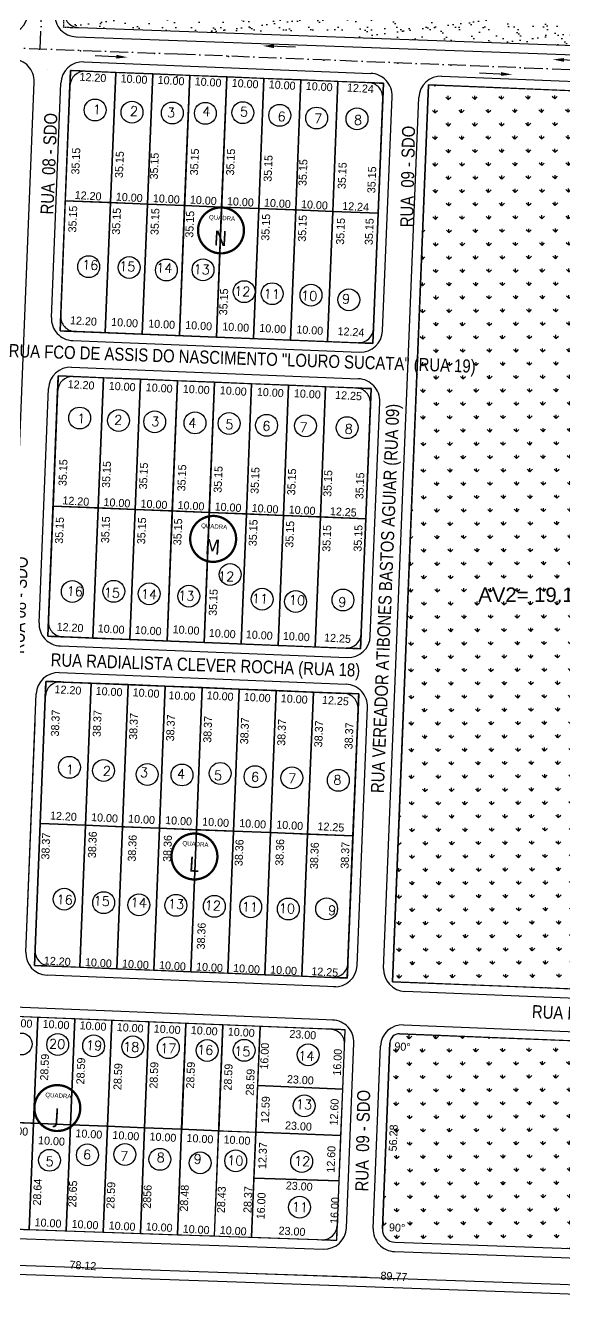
# Model space of a CAD drawing. Header units: millimetres. Extents: x 1794 to 8081, y 409 to 2272.
# Drawn here: x 5601.6 to 5747, y 428 to 773 of the extents above; entities that cross this region are included whole.
import ezdxf
from ezdxf.enums import TextEntityAlignment as Align

# ---------------------------------------------------------------- set-up
doc = ezdxf.new("R2010")
doc.units = ezdxf.units.MM
doc.linetypes.add('ACAD_ISO10W100', pattern=[18, 12, -3, 0, -3])
doc.linetypes.add('HIDDEN', pattern=[0.375, 0.25, -0.125])
for name, color, linetype in [('02 - EIXO VIA', 2, 'ACAD_ISO10W100'), ('03 - CALÇADA', 1, 'Continuous'), ('BOUNDARY A.VERDES', 102, 'Continuous'), ('BOUNDARY LOTES', 2, 'Continuous'), ('boundary quadras', 232, 'Continuous'), ('Calçada', 1, 'Continuous'), ('COT', 8, 'Continuous'), ('Cota', 8, 'Continuous'), ('COTAS', 8, 'Continuous'), ('CURVA_ESQ', 4, 'Continuous'), ('FAIXAS VERDES', 62, 'Continuous'), ('IND_QDª', 6, 'Continuous'), ('LOTE', 2, 'Continuous'), ('NºLOTES', 9, 'Continuous'), ('Poligonal', 3, 'Continuous'), ('Pontos', 2, 'Continuous'), ('PROJEÇÃO', 8, 'HIDDEN'), ('PSTILO', 164, 'Continuous'), ('QDª', 4, 'Continuous'), ('QUADRAS', 3, 'Continuous'), ('SENTIDO ESCOAMENTO', 7, 'Continuous'), ('Texto', 2, 'Continuous'), ('texto - ruas', 2, 'Continuous'), ('Texto Lotes', 31, 'Continuous')]:
    doc.layers.add(name, color=color, linetype=linetype)
doc.layers.add('Hach Verde', color=7, linetype='Continuous', true_color=0xb5b2b0)
doc.styles.add('arcad1', font='romans.shx')
doc.styles.add('ARIAL', font='arial.ttf', dxfattribs={"height": 0.25})
doc.styles.add('FUTURA', font='')
doc.styles.add('style1', font='tahoma.ttf')
doc.styles.add('T', font='ARIALN.TTF')
doc.styles.get('FUTURA').set_extended_font_data('Futura Lt BT')
doc.dimstyles.new('REGIS', dxfattribs={"dimtxt": 1.5, "dimasz": 0.12, "dimexe": 0, "dimexo": 0, "dimgap": 0, "dimtad": 0, "dimzin": 4, "dimdsep": 46, "dimtxsty": 'arcad1', "dimblk1": 'BOLA', "dimblk2": 'BOLA', "dimsah": 1, "dimcen": 0.12, "dimse1": 1, "dimse2": 1, "dimsd1": 1, "dimsd2": 1, "dimclrd": 256, "dimclre": 8, "dimclrt": 1, "dimadec": 0, "dimazin": 0, "dimtfac": 1.2, "dimtix": 1, "dimtmove": 2, "dimatfit": 3, "dimldrblk": 'BOLA', "dimfxl": 0, "dimfxlon": 1, "dimtvp": 2, "dimtolj": 1, "dimtzin": 4, "dimarcsym": 0})

# ---------------------------------------------------------------- blocks, each defined once
blk = doc.blocks.new('NUM_quadra-flat-6')
at = {"color": 6, "const_width": 0.62}
blk.add_lwpolyline([(0.01, 6.2), (-0.63, 6.17), (-1.38, 6.04), (-2.02, 5.86), (-2.66, 5.6), (-3.4, 5.19), (-3.95, 4.78), (-4.43, 4.34), (-4.78, 3.95), (-5.26, 3.29), (-5.57, 2.73), (-5.9, 1.91), (-6.09, 1.17), (-6.19, 0.42), (-6.18, -0.51), (-6.06, -1.31), (-5.85, -2.04), (-5.52, -2.83), (-5.05, -3.6), (-4.6, -4.16), (-4.11, -4.65), (-3.6, -5.05), (-2.96, -5.45), (-2.05, -5.85), (-1.36, -6.05), (-0.42, -6.19), (0.54, -6.18), (1.7, -5.96), (2.95, -5.46), (3.5, -5.12), (4.05, -4.69), (4.74, -4), (5.16, -3.44), (5.63, -2.59), (5.99, -1.61), (6.19, -0.42), (6.2, 0.21), (6.11, 1.05), (5.94, 1.79), (5.59, 2.67), (5.3, 3.21), (4.84, 3.88), (4.3, 4.47), (3.65, 5.02), (2.81, 5.53), (2.06, 5.85), (1.25, 6.07), (0.42, 6.19)], close=True, dxfattribs=at)
at = {"layer": 'IND_QDª'}
blk.add_circle((0, 0), 6.2, dxfattribs=at)
at = {"color": 3, "insert": (-3.17, 4.21), "char_height": 1.1781, "width": 8.2563, "attachment_point": 1, "rotation": 356.0731, "style": 'style1'}
blk.add_mtext('\\fArial|b0|i0|c0|p34;QUADRA', dxfattribs=at)
at = {"color": 3, "style": 'style1'}
blk.add_attdef('00', text='', height=4.03, rotation=356.0731, dxfattribs=at).set_placement((-0.28, -4.13), align=Align.CENTER)
blk = doc.blocks.new('NUM_quadra-flat-5-flat-1')
at = {"color": 6, "const_width": 0.62}
blk.add_lwpolyline([(0.01, 6.2), (-0.63, 6.17), (-1.38, 6.04), (-2.02, 5.86), (-2.66, 5.6), (-3.4, 5.19), (-3.95, 4.78), (-4.43, 4.34), (-4.78, 3.95), (-5.26, 3.29), (-5.57, 2.73), (-5.9, 1.91), (-6.09, 1.17), (-6.19, 0.42), (-6.18, -0.51), (-6.06, -1.31), (-5.85, -2.04), (-5.52, -2.83), (-5.05, -3.6), (-4.6, -4.16), (-4.11, -4.65), (-3.6, -5.05), (-2.96, -5.45), (-2.05, -5.85), (-1.36, -6.05), (-0.42, -6.19), (0.54, -6.18), (1.7, -5.96), (2.95, -5.46), (3.5, -5.12), (4.05, -4.69), (4.74, -4), (5.16, -3.44), (5.63, -2.59), (5.99, -1.61), (6.19, -0.42), (6.2, 0.21), (6.11, 1.05), (5.94, 1.79), (5.59, 2.67), (5.3, 3.21), (4.84, 3.88), (4.3, 4.47), (3.65, 5.02), (2.81, 5.53), (2.06, 5.85), (1.25, 6.07), (0.42, 6.19)], close=True, dxfattribs=at)
at = {"layer": 'IND_QDª'}
blk.add_circle((0, 0), 6.2, dxfattribs=at)
at = {"color": 3, "insert": (-3.17, 4.21), "char_height": 1.1781, "width": 8.2563, "attachment_point": 1, "rotation": 356.0731, "style": 'style1'}
blk.add_mtext('\\fArial|b0|i0|c0|p34;QUADRA', dxfattribs=at)
at = {"color": 3, "style": 'style1'}
blk.add_attdef('00', text='', height=4.03, rotation=356.0731, dxfattribs=at).set_placement((-0.28, -4.13), align=Align.CENTER)
blk = doc.blocks.new('*D2220')
at = {"layer": 'Defpoints', "color": 0}
for p in [(5381.81, 701.37), (5415.11, 700.15), (5411.82, 694.92), (5714.89, 689.14), (5404.83, 444.83)]:
    blk.add_point(p, dxfattribs=at)
at = {"layer": 'Cota', "color": 1, "insert": (5411.89, 698.11), "char_height": 1.5, "attachment_point": 5, "rotation": 302.3666, "style": 'arcad1'}
blk.add_mtext('\\A1;90°', dxfattribs=at)
blk = doc.blocks.new('BOLA')
for p, q in [((-1, 0), (1, 0)), ((0, -1), (0, 1))]:
    blk.add_line(p, q)
blk.add_circle((0, 0), 0.3)
blk = doc.blocks.new('*D2221')
at = {"layer": 'Defpoints', "color": 0}
for p in [(5318.58, 703.91), (5351.89, 702.69), (5357.04, 699.45), (5651.67, 691.69), (5341.6, 447.38)]:
    blk.add_point(p, dxfattribs=at)
at = {"layer": 'Cota', "color": 1, "insert": (5354.39, 699.93), "char_height": 1.5, "attachment_point": 5, "rotation": 42.1799, "style": 'arcad1'}
blk.add_mtext('\\A1;90°', dxfattribs=at)
blk = doc.blocks.new('*D2222')
at = {"layer": 'Defpoints', "color": 0}
for p in [(5318.58, 703.91), (5351.89, 702.69), (5348.59, 697.47), (5651.67, 691.69), (5341.6, 447.38)]:
    blk.add_point(p, dxfattribs=at)
at = {"layer": 'Cota', "color": 1, "insert": (5348.67, 700.65), "char_height": 1.5, "attachment_point": 5, "rotation": 302.3666, "style": 'arcad1'}
blk.add_mtext('\\A1;90°', dxfattribs=at)

msp = doc.modelspace()

# ---------------------------------------------------------------- hatches: boundary and pattern name
at = {"layer": 'FAIXAS VERDES'}
h = msp.add_hatch(dxfattribs=at)
h.set_pattern_fill('AR-SAND', color=256, scale=0.1, style=0)
h.set_pattern_definition([(37.5, (5612.0524, 766), (-0.16, 4.89413), [0, -3.8608, 0, -4.318, 0, -4.1275]), (7.5, (5612.0524, 766), (4.49523, 7.16825), [0, -2.0828, 0, -3.4798, 0, -1.3335]), (327.5, (5608.928, 766), (7.90992, 0.01437), [0, -1.27, 0, -4.572, 0, -5.969]), (317.5, (5608.928, 766), (7.63556, 2.2293), [0, -0.635, 0, -2.9972, 0, -3.429])])
edge = h.paths.add_edge_path()
edge.add_arc((5794.819, 811.964), 4, 357.71902, 447.93003)
edge.add_line((5794.964, 815.962), (5617.865, 822.363))
edge.add_arc((5617.721, 818.365), 4, 87.93003, 177.71902)
edge.add_line((5613.724, 818.524), (5612.052, 776.557))
edge.add_arc((5616.049, 776.398), 4, 177.71902, 267.9302)
edge.add_line((5615.905, 772.4), (5793.003, 766))
edge.add_arc((5793.148, 769.997), 4, 267.9302, 357.71902)
edge.add_line((5797.145, 769.838), (5798.816, 811.805))
at = {"layer": 'Hach Verde', "ltscale": 12}
h = msp.add_hatch(dxfattribs=at)
h.set_pattern_fill('GRASS', color=256, scale=0.2, angle=360.28122, style=0)
h.set_pattern_definition([(90.28122, (413.821, -16.6015), (-3.6096874, 3.574426), [0.9525, -6.2317]), (45.28122, (413.821, -16.6015), (-3.60969, 3.5744285), [0.9525, -4.1275]), (135.28122, (413.821, -16.6015), (-3.5744285, -3.60969), [0.9525, -4.1275])])
h.paths.add_polyline_path([(5778.921, 582.237), (5780.032, 592.712), (5781.536, 606.881), (5782.372, 614.766), (5784.614, 635.896), (5785.569, 644.898), (5787.874, 666.623), (5789.76, 684.396), (5791.013, 696.203), (5792.862, 713.626), (5793.982, 724.182), (5795.953, 742.76), (5797.096, 753.434), (5776.125, 754.266), (5769.101, 754.548), (5755.867, 755.08), (5740.646, 755.692), (5710.323, 756.911), (5705.189, 629.453), (5703.823, 595.548), (5703.272, 581.886), (5701.109, 528.178), (5700.572, 514.861), (5731.459, 513.617), (5757.774, 512.557), (5771.469, 512.005), (5772.579, 522.47), (5773.093, 527.314), (5775.877, 553.548), (5777.234, 566.344)])
h = msp.add_hatch(dxfattribs=at)
h.set_pattern_fill('GRASS', color=256, scale=0.2, angle=360.28122, style=0)
h.set_pattern_definition([(90.28122, (1067.9316, -284.8447), (-3.6096874, 3.574426), [0.9525, -6.2317]), (45.28122, (1067.9316, -284.8447), (-3.60969, 3.5744285), [0.9525, -4.1275]), (135.28122, (1067.9316, -284.8447), (-3.5744285, -3.60969), [0.9525, -4.1275])])
edge = h.paths.add_edge_path()
edge.add_line((5897.041, 492.947), (5779.713, 497.674))
edge.add_line((5779.713, 497.674), (5702.518, 500.783))
edge.add_arc((5702.418, 498.285), 2.5, 87.69311, 177.69311)
edge.add_line((5699.92, 498.386), (5697.897, 448.166))
edge.add_arc((5701.394, 448.025), 3.5, 177.69311, 267.93002)
edge.add_line((5701.267, 444.527), (5746.208, 442.903))
edge.add_line((5746.208, 442.903), (5811.747, 440.208))
edge.add_line((5811.747, 440.208), (5823.962, 439.706))
edge.add_line((5823.962, 439.706), (5853.947, 438.116))
edge.add_line((5853.947, 438.116), (5853.948, 438.116))
edge.add_line((5853.948, 438.116), (5894.776, 435.945))
edge.add_line((5894.776, 435.945), (5897.041, 492.947))

# ---------------------------------------------------------------- linework, layer by layer
at = {"layer": '02 - EIXO VIA', "ltscale": 0.4}
for p, q in [((5605.554, 766.67), (5608.417, 838.553)), ((5566.12, 768.096), (5642.626, 765.331)), ((5642.648, 765.33), (5721.793, 762.177)), ((5721.793, 762.177), (5821.849, 758.192))]:
    msp.add_line(p, q, dxfattribs=at)
at = {"layer": '03 - CALÇADA'}
for p, q in [((5615.256, 769.922), (5793.411, 763.483)), ((5617.36, 763.163), (5694.748, 760.051)), ((5713.932, 759.28), (5793.462, 756.082)), ((5601.675, 522.861), (5604.169, 584.81)), ((5685.316, 513.486), (5607.429, 516.624)), ((5768.104, 509.651), (5703.98, 512.234)), ((5703.618, 503.241), (5779.814, 500.172)), ((5701.177, 442.029), (5746.087, 440.406)), ((5746.135, 440.404), (5811.644, 437.71))]:
    msp.add_line(p, q, dxfattribs=at)
at = {"layer": '03 - CALÇADA', "linetype": 'Continuous'}
for p, q in [((5594.478, 523.069), (5603.93, 757.698)), ((5608.574, 694.161), (5611.124, 757.409)), ((5697.951, 690.566), (5700.502, 753.815)), ((5698.227, 518.47), (5707.696, 753.526)), ((5614.328, 687.924), (5691.715, 684.813)), ((5614.037, 680.73), (5691.424, 677.618)), ((5605.254, 611.728), (5607.801, 674.976)), ((5694.631, 608.133), (5697.178, 671.382)), ((5611.008, 605.491), (5688.395, 602.379)), ((5610.717, 598.297), (5688.104, 595.185)), ((5601.675, 522.861), (5604.481, 592.543)), ((5691.053, 519.26), (5693.859, 588.949)), ((5684.953, 504.493), (5540.281, 510.321)), ((5688.201, 448.46), (5690.207, 498.277)), ((5695.399, 448.267), (5697.381, 497.487)), ((5543.653, 447.512), (5656.366, 443.596)), ((5656.366, 443.596), (5681.997, 442.705)), ((5578.043, 439.113), (5656.116, 436.4))]:
    msp.add_line(p, q, dxfattribs=at)
at = {"layer": '03 - CALÇADA'}
for centre, radius, start, end in [((5579.884, 843.297), 138.487, 117.21049, 117.21049), ((5579.884, 843.297), 136.887, 117.21049, 117.21049), ((5596.285, 776.612), 6, 267.9302, 357.71902), ((5615.473, 775.918), 6, 177.71902, 267.9302), ((5597.935, 757.939), 6, 357.69311, 87.69754), ((5617.119, 757.168), 6, 87.69754, 177.69311), ((5694.507, 754.056), 6, 357.69311, 87.69754), ((5713.691, 753.285), 6, 87.69754, 177.69311), ((5607.67, 522.619), 6, 177.69311, 267.69311), ((5704.222, 518.229), 6, 177.69311, 267.69311), ((5703.377, 497.246), 6, 87.69311, 177.69311)]:
    msp.add_arc(centre, radius, start, end, dxfattribs=at)
at = {"layer": '03 - CALÇADA', "linetype": 'Continuous'}
for centre, start, end in [((5614.569, 693.919), 177.69311, 267.69754), ((5691.956, 690.808), 267.69754, 357.69311), ((5613.796, 674.735), 87.69754, 177.69311), ((5691.183, 671.623), 357.69311, 87.69754), ((5611.249, 611.486), 177.69046, 267.69768), ((5688.636, 608.374), 267.69754, 357.69311), ((5610.476, 592.302), 87.69748, 177.69311), ((5687.863, 589.19), 357.69311, 87.69754), ((5607.67, 522.619), 177.69311, 267.69311), ((5685.058, 519.501), 267.69311, 357.69311), ((5684.212, 498.518), 357.69311, 87.69311), ((5682.205, 448.702), 268.01009, 357.69311), ((5701.394, 448.025), 177.69311, 267.93002)]:
    msp.add_arc(centre, 6, start, end, dxfattribs=at)
at = {"layer": 'BOUNDARY A.VERDES'}
for p, q in [((5577.956, 436.614), (5656.029, 433.902)), ((5656.027, 433.902), (5745.738, 430.712)), ((5745.737, 430.712), (5811.246, 428.018))]:
    msp.add_line(p, q, dxfattribs=at)
msp.add_lwpolyline([(5755.878, 755.092), (5740.657, 755.704), (5710.335, 756.923), (5705.2, 629.464), (5703.834, 595.559), (5703.284, 581.898), (5701.12, 528.19), (5700.584, 514.873), (5731.47, 513.628), (5757.786, 512.568)], dxfattribs=at)
msp.add_lwpolyline([(5897.041, 492.947), (5779.713, 497.674), (5702.518, 500.783, 0.4142136), (5699.92, 498.386), (5697.897, 448.166, 0.4154251), (5701.267, 444.527), (5746.208, 442.903), (5811.747, 440.208), (5823.962, 439.706), (5853.947, 438.116), (5853.948, 438.116), (5894.776, 435.945)], format="xyb", close=True, dxfattribs=at)
at = {"layer": 'BOUNDARY LOTES'}
for points in [[(5625.958, 760.315), (5613.763, 760.805), (5612.347, 725.684), (5624.542, 725.193)], [(5635.949, 759.913), (5625.958, 760.315), (5624.542, 725.193), (5634.534, 724.79)], [(5645.941, 759.512), (5635.949, 759.913), (5634.534, 724.79), (5644.526, 724.387)], [(5655.933, 759.11), (5645.941, 759.512), (5644.526, 724.387), (5654.517, 723.984)], [(5665.925, 758.708), (5655.933, 759.11), (5654.517, 723.984), (5664.509, 723.581)], [(5675.917, 758.307), (5665.925, 758.708), (5664.509, 723.581), (5674.501, 723.178)], [(5685.909, 757.905), (5675.917, 758.307), (5674.501, 723.178), (5684.493, 722.775)], [(5698.145, 757.413), (5685.909, 757.905), (5684.493, 722.775), (5696.728, 722.282)], [(5624.542, 725.193), (5612.347, 725.684), (5610.93, 690.562), (5623.126, 690.072)], [(5634.534, 724.79), (5624.542, 725.193), (5623.126, 690.072), (5633.118, 689.67)], [(5644.526, 724.387), (5634.534, 724.79), (5633.118, 689.67), (5643.11, 689.269)], [(5654.517, 723.984), (5644.526, 724.387), (5643.11, 689.269), (5653.102, 688.867)], [(5664.509, 723.581), (5654.517, 723.984), (5653.102, 688.867), (5663.094, 688.465)], [(5674.501, 723.178), (5664.509, 723.581), (5663.094, 688.465), (5673.086, 688.064)], [(5684.493, 722.775), (5674.501, 723.178), (5673.086, 688.064), (5683.078, 687.662)], [(5696.728, 722.282), (5684.493, 722.775), (5683.078, 687.662), (5695.312, 687.17)], [(5622.627, 677.882), (5610.439, 678.372), (5609.025, 643.253), (5621.215, 642.762)], [(5632.619, 677.481), (5622.627, 677.882), (5621.215, 642.762), (5631.207, 642.36)], [(5642.611, 677.079), (5632.619, 677.481), (5631.207, 642.36), (5641.199, 641.958)], [(5652.603, 676.677), (5642.611, 677.079), (5641.199, 641.958), (5651.191, 641.555)], [(5662.595, 676.275), (5652.603, 676.677), (5651.191, 641.555), (5661.183, 641.153)], [(5672.587, 675.874), (5662.595, 676.275), (5661.183, 641.153), (5671.175, 640.75)], [(5682.579, 675.472), (5672.587, 675.874), (5671.175, 640.75), (5681.167, 640.348)], [(5694.821, 674.98), (5682.579, 675.472), (5681.167, 640.348), (5693.407, 639.855)], [(5621.215, 642.762), (5609.025, 643.253), (5607.611, 608.134), (5619.803, 607.643)], [(5631.207, 642.36), (5621.215, 642.762), (5619.803, 607.643), (5629.795, 607.24)], [(5641.199, 641.958), (5631.207, 642.36), (5629.795, 607.24), (5639.787, 606.838)], [(5651.191, 641.555), (5641.199, 641.958), (5639.787, 606.838), (5649.779, 606.436)], [(5661.183, 641.153), (5651.191, 641.555), (5649.779, 606.436), (5659.771, 606.034)], [(5671.175, 640.75), (5661.183, 641.153), (5659.771, 606.034), (5669.763, 605.631)], [(5681.167, 640.348), (5671.175, 640.75), (5669.763, 605.631), (5679.755, 605.229)], [(5693.407, 639.855), (5681.167, 640.348), (5679.755, 605.229), (5691.993, 604.737)], [(5619.309, 595.449), (5607.12, 595.939), (5605.576, 557.601), (5617.766, 557.11)], [(5629.301, 595.048), (5619.309, 595.449), (5617.766, 557.11), (5627.758, 556.708)], [(5639.293, 594.646), (5629.301, 595.048), (5627.758, 556.708), (5637.75, 556.305)], [(5649.285, 594.244), (5639.293, 594.646), (5637.75, 556.305), (5647.742, 555.903)], [(5659.276, 593.842), (5649.285, 594.244), (5647.742, 555.903), (5657.734, 555.5)], [(5669.268, 593.441), (5659.276, 593.842), (5657.734, 555.5), (5667.726, 555.097)], [(5679.26, 593.039), (5669.268, 593.441), (5667.726, 555.097), (5677.717, 554.695)], [(5691.501, 592.547), (5679.26, 593.039), (5677.717, 554.695), (5689.958, 554.202)], [(5617.766, 557.11), (5605.576, 557.601), (5604.032, 519.263), (5616.222, 518.772)], [(5627.758, 556.708), (5617.766, 557.11), (5616.222, 518.772), (5626.213, 518.369)], [(5637.75, 556.305), (5627.758, 556.708), (5626.213, 518.369), (5636.205, 517.967)], [(5647.742, 555.903), (5637.75, 556.305), (5636.205, 517.967), (5646.197, 517.564)], [(5657.734, 555.5), (5647.742, 555.903), (5646.197, 517.564), (5656.189, 517.162)], [(5667.726, 555.097), (5657.734, 555.5), (5656.189, 517.162), (5666.181, 516.759)], [(5677.717, 554.695), (5667.726, 555.097), (5666.181, 516.759), (5676.173, 516.356)], [(5689.958, 554.202), (5677.717, 554.695), (5676.173, 516.356), (5688.414, 515.863)], [(5604.918, 505.216), (5594.926, 505.618), (5593.775, 477.051), (5603.767, 476.648)], [(5614.909, 504.813), (5604.918, 505.216), (5603.767, 476.648), (5613.759, 476.246)], [(5624.901, 504.411), (5614.909, 504.813), (5613.759, 476.246), (5623.751, 475.843)], [(5634.893, 504.008), (5624.901, 504.411), (5623.751, 475.843), (5633.742, 475.441)], [(5644.885, 503.605), (5634.893, 504.008), (5633.742, 475.441), (5643.734, 475.038)], [(5654.877, 503.203), (5644.885, 503.605), (5643.734, 475.038), (5653.726, 474.636)], [(5664.869, 502.8), (5654.877, 503.203), (5653.726, 474.636), (5663.718, 474.233)], [(5687.85, 501.875), (5683.854, 502.036), (5664.869, 502.8), (5664.225, 486.813), (5687.206, 485.888)], [(5687.206, 485.888), (5664.225, 486.813), (5663.718, 474.233), (5686.699, 473.308)], [(5603.767, 476.648), (5593.775, 477.051), (5592.617, 448.312), (5602.611, 447.965)], [(5613.759, 476.246), (5603.767, 476.648), (5602.611, 447.965), (5612.605, 447.618)], [(5623.751, 475.843), (5613.759, 476.246), (5612.605, 447.618), (5622.6, 447.271)], [(5633.742, 475.441), (5623.751, 475.843), (5622.6, 447.271), (5632.594, 446.923)], [(5643.734, 475.038), (5633.742, 475.441), (5632.594, 446.923), (5642.588, 446.576)], [(5653.726, 474.636), (5643.734, 475.038), (5642.588, 446.576), (5652.582, 446.229)], [(5686.699, 473.308), (5663.718, 474.233), (5663.22, 461.869), (5686.207, 461.07)], [(5686.207, 461.07), (5663.22, 461.869), (5662.576, 445.882), (5685.562, 445.083)]]:
    msp.add_lwpolyline(points, close=True, dxfattribs=at)
at = {"layer": 'boundary quadras'}
for points in [[(5613.763, 760.805), (5698.145, 757.413), (5695.321, 687.17), (5610.931, 690.562), (5613.763, 760.805)], [(5610.437, 678.372), (5694.821, 674.98), (5691.993, 604.736), (5607.611, 608.133), (5610.439, 678.372)], [(5607.117, 595.94), (5691.501, 592.547), (5688.412, 515.863), (5604.032, 519.261), (5607.12, 595.939)], [(5536.698, 507.964), (5533.999, 450.349), (5685.562, 445.083), (5687.85, 501.875), (5536.698, 507.964)]]:
    msp.add_lwpolyline(points, dxfattribs=at)
at = {"layer": 'Calçada'}
for p, q in [((5656.116, 436.4), (5745.827, 433.21)), ((5745.84, 433.21), (5811.349, 430.516))]:
    msp.add_line(p, q, dxfattribs=at)
at = {"layer": 'COT'}
for p, q in [((5613.763, 760.805), (5612.347, 725.684)), ((5610.437, 678.372), (5609.025, 643.253)), ((5621.215, 642.762), (5622.627, 677.882)), ((5631.207, 642.36), (5632.619, 677.481)), ((5627.758, 556.708), (5629.301, 595.049)), ((5679.26, 593.039), (5691.501, 592.547)), ((5634.893, 504.008), (5633.742, 475.441)), ((5644.885, 503.605), (5643.736, 475.091)), ((5653.726, 474.636), (5654.877, 503.203)), ((5593.775, 477.051), (5603.767, 476.648)), ((5603.767, 476.648), (5613.759, 476.246)), ((5613.759, 476.246), (5623.751, 475.843)), ((5623.751, 475.843), (5633.742, 475.441)), ((5633.742, 475.441), (5643.734, 475.038)), ((5643.734, 475.038), (5653.726, 474.636)), ((5653.726, 474.636), (5663.718, 474.233)), ((5663.718, 474.233), (5663.22, 461.869)), ((5663.718, 474.233), (5686.699, 473.308))]:
    msp.add_line(p, q, dxfattribs=at)
at = {"layer": 'Cota'}
for centre in [(5620.373, 750.158), (5630.338, 749.561), (5641.208, 749.356), (5650.135, 749.27), (5660.226, 749.449), (5670.192, 748.723), (5680.158, 747.997), (5691.027, 747.792), (5618.655, 707.891), (5629.569, 707.654), (5639.612, 706.976), (5649.506, 707.025), (5660.593, 701.122), (5668.162, 700.578), (5678.64, 700.194), (5688.831, 698.936), (5616.218, 667.016), (5626.711, 666.333), (5636.466, 666.013), (5647.325, 665.699), (5656.526, 665.56), (5666.65, 665.059), (5677.14, 664.927), (5688.368, 664.43), (5656.809, 624.804), (5614.24, 620.179), (5625.411, 620.234), (5634.957, 619.583), (5645.666, 618.939), (5665.453, 618.106), (5674.467, 617.485), (5687.246, 617.893), (5613.449, 572.733), (5622.659, 571.859), (5634.446, 570.814), (5643.836, 570.676), (5654.144, 571.094), (5663.537, 570.221), (5673.48, 569.902), (5686.002, 569.228), (5612.045, 537.13), (5622.695, 536.202), (5632.196, 535.594), (5642.187, 535.48), (5652.537, 535.206), (5662.364, 535.091), (5672.521, 534.487), (5682.838, 534.537), (5600.441, 498.042, 86), (5610.297, 497.895, 86), (5619.977, 497.544, 86), (5630.554, 497.297, 86), (5640.133, 497.045, 86), (5650.613, 496.3, 86), (5660.59, 496.349, 86), (5677.856, 495.138, 86), (5676.802, 481.352, 86), (5608.086, 466.66, 86), (5618.304, 468.114, 86), (5628.422, 468.234, 86), (5637.865, 466.917, 86), (5658.317, 466.513, 86), (5676.118, 466.348, 86), (5648.726, 465.962, 86), (5675.547, 453.992, 86)]:
    msp.add_circle(centre, 2.951, dxfattribs=at)
at = {"layer": 'COTAS'}
msp.add_line((5656.116, 436.4), (5693.77, 435.092), dxfattribs=at)
at = {"layer": 'CURVA_ESQ', "color": 8, "linetype": 'HIDDEN'}
msp.add_line((5710.07, 750.341), (5710.23, 754.323), dxfattribs=at)
at = {"layer": 'CURVA_ESQ'}
for centre, start, end in [((5683.693, 498.039), 357.69311, 87.69311), ((5681.726, 449.219), 268.01009, 357.69311)]:
    msp.add_arc(centre, 4, start, end, dxfattribs=at)
at = {"layer": 'LOTE'}
for p, q in [((5625.958, 760.318), (5623.126, 690.075)), ((5635.95, 759.915), (5633.118, 689.673)), ((5645.941, 759.513), (5643.11, 689.27)), ((5655.933, 759.11), (5653.102, 688.867)), ((5665.925, 758.707), (5663.094, 688.464)), ((5675.917, 758.304), (5673.086, 688.061)), ((5685.909, 757.902), (5683.077, 687.659)), ((5612.347, 725.684), (5696.728, 722.282)), ((5622.627, 677.882), (5619.803, 607.639)), ((5632.619, 677.481), (5629.795, 607.237)), ((5642.611, 677.079), (5639.787, 606.836)), ((5652.603, 676.677), (5649.779, 606.434)), ((5662.595, 676.275), (5659.771, 606.032)), ((5672.587, 675.874), (5669.763, 605.63)), ((5682.579, 675.472), (5679.755, 605.229)), ((5609.025, 643.253), (5693.407, 639.855)), ((5617.766, 557.11), (5619.309, 595.451)), ((5627.758, 556.708), (5629.301, 595.049)), ((5637.75, 556.305), (5639.293, 594.647)), ((5647.742, 555.903), (5649.285, 594.245)), ((5657.734, 555.5), (5659.276, 593.843)), ((5667.726, 555.097), (5669.268, 593.441)), ((5677.717, 554.695), (5679.26, 593.039)), ((5689.958, 554.202), (5605.576, 557.601)), ((5617.766, 557.11), (5616.222, 518.772)), ((5627.758, 556.708), (5626.213, 518.369)), ((5637.75, 556.305), (5636.205, 517.967)), ((5647.742, 555.903), (5646.197, 517.564)), ((5657.734, 555.5), (5656.189, 517.162)), ((5667.726, 555.097), (5666.181, 516.759)), ((5677.717, 554.695), (5676.173, 516.356)), ((5602.611, 447.965), (5604.918, 505.216)), ((5612.605, 447.618), (5614.909, 504.813)), ((5622.6, 447.271), (5624.901, 504.411)), ((5632.594, 446.923), (5634.893, 504.008)), ((5642.588, 446.576), (5644.885, 503.605)), ((5652.582, 446.229), (5654.877, 503.203)), ((5662.576, 445.882), (5664.869, 502.8)), ((5687.206, 485.888), (5664.225, 486.813)), ((5535.364, 479.404), (5686.699, 473.308)), ((5663.22, 461.869), (5686.118, 461.073))]:
    msp.add_line(p, q, dxfattribs=at)
at = {"layer": 'Poligonal'}
for p, q in [((5642.294, 759.114), (5642.294, 759.114)), ((5642.294, 759.114), (5642.294, 759.114)), ((5642.294, 759.114), (5642.294, 759.114)), ((5642.294, 759.114), (5642.294, 759.114)), ((5642.294, 759.114), (5642.294, 759.114)), ((5642.294, 759.114), (5642.294, 759.114)), ((5642.294, 759.114), (5642.294, 759.114)), ((5642.294, 759.114), (5642.294, 759.114)), ((5642.294, 759.114), (5642.294, 759.114)), ((5642.294, 759.114), (5642.294, 759.114)), ((5642.294, 759.114), (5642.294, 759.114)), ((5642.294, 759.114), (5642.294, 759.114)), ((5642.294, 759.114), (5642.294, 759.114)), ((5642.294, 759.114), (5642.294, 759.114)), ((5642.294, 759.114), (5642.294, 759.114)), ((5642.294, 759.114), (5642.294, 759.114)), ((5642.294, 759.114), (5642.294, 759.114)), ((5642.294, 759.114), (5642.294, 759.114)), ((5642.294, 759.114), (5642.294, 759.114)), ((5642.294, 759.114), (5642.294, 759.114)), ((5642.294, 759.114), (5642.294, 759.114)), ((5642.294, 759.114), (5642.294, 759.114)), ((5642.294, 759.114), (5642.294, 759.114)), ((5642.294, 759.114), (5642.294, 759.114)), ((5642.294, 759.114), (5642.294, 759.114)), ((5642.294, 759.114), (5642.294, 759.114)), ((5642.294, 759.114), (5642.294, 759.114)), ((5642.294, 759.114), (5642.294, 759.114)), ((5642.294, 759.114), (5642.294, 759.114)), ((5642.294, 759.114), (5642.294, 759.114)), ((5642.294, 759.114), (5642.294, 759.114)), ((5642.294, 759.114), (5642.294, 759.114)), ((5642.294, 759.114), (5642.294, 759.114)), ((5642.294, 759.114), (5642.294, 759.114)), ((5642.294, 759.114), (5642.294, 759.114)), ((5642.294, 759.114), (5642.294, 759.114)), ((5642.294, 759.114), (5642.294, 759.114)), ((5642.294, 759.114), (5642.294, 759.114)), ((5642.294, 759.114), (5642.294, 759.114)), ((5642.294, 759.114), (5642.294, 759.114)), ((5642.294, 759.114), (5642.294, 759.114)), ((5642.294, 759.114), (5642.294, 759.114)), ((5642.294, 759.114), (5642.294, 759.114)), ((5642.294, 759.114), (5642.294, 759.114)), ((5642.294, 759.114), (5642.294, 759.114)), ((5642.294, 759.114), (5642.294, 759.114)), ((5642.294, 759.114), (5642.294, 759.114)), ((5642.294, 759.114), (5642.294, 759.114)), ((5642.406, 759.235), (5642.406, 759.235)), ((5642.406, 759.235), (5642.406, 759.235)), ((5642.406, 759.235), (5642.406, 759.235)), ((5642.406, 759.235), (5642.406, 759.235)), ((5642.406, 759.235), (5642.406, 759.235)), ((5642.406, 759.235), (5642.406, 759.235)), ((5642.406, 759.235), (5642.406, 759.235)), ((5642.406, 759.235), (5642.406, 759.235)), ((5642.406, 759.235), (5642.406, 759.235)), ((5642.406, 759.235), (5642.406, 759.235)), ((5642.406, 759.235), (5642.406, 759.235)), ((5642.406, 759.235), (5642.406, 759.235)), ((5642.406, 759.235), (5642.406, 759.235)), ((5642.406, 759.235), (5642.406, 759.235)), ((5642.406, 759.235), (5642.406, 759.235)), ((5642.406, 759.235), (5642.406, 759.235)), ((5642.406, 759.235), (5642.406, 759.235)), ((5642.406, 759.235), (5642.406, 759.235)), ((5642.406, 759.235), (5642.406, 759.235)), ((5642.406, 759.235), (5642.406, 759.235)), ((5642.406, 759.235), (5642.406, 759.235)), ((5642.406, 759.235), (5642.406, 759.235)), ((5642.406, 759.235), (5642.406, 759.235)), ((5642.406, 759.235), (5642.406, 759.235)), ((5642.406, 759.235), (5642.406, 759.235)), ((5642.406, 759.235), (5642.406, 759.235)), ((5642.406, 759.235), (5642.406, 759.235)), ((5642.406, 759.235), (5642.406, 759.235)), ((5642.406, 759.235), (5642.406, 759.235)), ((5642.406, 759.235), (5642.406, 759.235)), ((5642.406, 759.235), (5642.406, 759.235)), ((5642.406, 759.235), (5642.406, 759.235))]:
    msp.add_line(p, q, dxfattribs=at)
at = {"layer": 'Pontos'}
msp.add_point((5642.406, 759.235), dxfattribs=at)
at = {"layer": 'PROJEÇÃO'}
for q in [(5612.052, 776.557), (5615.905, 772.4)]:
    msp.add_line((5611.893, 772.545), q, dxfattribs=at)
at = {"layer": 'PROJEÇÃO', "ltscale": 0.2}
for p, q in [((5613.763, 760.805), (5613.602, 756.809)), ((5617.759, 760.645), (5613.763, 760.805)), ((5694.147, 757.574), (5698.145, 757.412)), ((5698.145, 757.412), (5697.987, 753.596)), ((5611.092, 694.56), (5610.931, 690.562)), ((5610.931, 690.562), (5614.935, 690.401)), ((5695.473, 691.166), (5695.312, 687.17)), ((5695.312, 687.17), (5691.316, 687.331)), ((5610.439, 678.372), (5610.279, 674.376)), ((5614.436, 678.212), (5610.439, 678.372)), ((5690.824, 675.141), (5694.821, 674.98)), ((5694.821, 674.98), (5694.66, 670.983)), ((5607.772, 612.13), (5607.611, 608.134)), ((5607.611, 608.134), (5611.608, 607.973)), ((5692.154, 608.733), (5691.993, 604.737)), ((5691.993, 604.737), (5687.996, 604.897)), ((5607.12, 595.939), (5606.959, 591.943)), ((5611.116, 595.779), (5607.12, 595.939)), ((5691.501, 592.547), (5687.504, 592.707)), ((5691.34, 588.55), (5691.501, 592.547)), ((5604.193, 523.26), (5604.032, 519.263)), ((5604.032, 519.263), (5608.029, 519.102)), ((5688.575, 519.86), (5688.414, 515.863)), ((5688.414, 515.863), (5684.417, 516.024)), ((5687.85, 501.875), (5683.854, 502.036)), ((5687.689, 497.878), (5687.85, 501.875)), ((5685.562, 445.083), (5685.723, 449.058)), ((5598.664, 448.102), (5602.683, 447.963)), ((5681.587, 445.221), (5685.562, 445.083))]:
    msp.add_line(p, q, dxfattribs=at)
at = {"layer": 'PSTILO'}
for p in [(5605.388, 766.569), (5616.408, 766.165), (5636.395, 765.434), (5656.379, 764.652), (5682.098, 763.616), (5702.082, 762.81), (5716.331, 762.236), (5736.315, 761.431)]:
    msp.add_point(p, dxfattribs=at)
at = {"layer": 'QDª'}
for p, q in [((5607.668, 761.05), (5607.668, 761.05)), ((5617.759, 760.645), (5694.147, 757.574)), ((5611.092, 694.56), (5613.602, 756.809)), ((5710.335, 756.923), (5797.096, 753.434)), ((5610.93, 690.562), (5610.931, 690.562)), ((5614.928, 690.402), (5691.316, 687.331)), ((5614.935, 690.401), (5691.323, 687.33)), ((5614.436, 678.212), (5690.824, 675.141)), ((5607.772, 612.13), (5610.279, 674.376)), ((5607.611, 608.134), (5607.611, 608.134)), ((5611.608, 607.973), (5687.996, 604.897)), ((5611.116, 595.779), (5687.504, 592.707)), ((5604.193, 523.26), (5606.959, 591.943)), ((5684.417, 516.024), (5608.029, 519.102)), ((5767.737, 512.167), (5700.584, 514.873)), ((5684.853, 501.995), (5540.18, 507.823)), ((5537.54, 450.226), (5656.453, 446.094)), ((5656.453, 446.094), (5685.562, 445.083))]:
    msp.add_line(p, q, dxfattribs=at)
at = {"layer": 'QDª', "linetype": 'Continuous'}
for p, q in [((5698.145, 757.412), (5698.145, 757.413)), ((5700.584, 514.873), (5710.335, 756.923)), ((5695.473, 691.166), (5697.984, 753.416)), ((5694.821, 674.98), (5694.821, 674.98)), ((5692.154, 608.733), (5694.66, 670.983)), ((5688.575, 519.86), (5691.34, 588.55)), ((5685.562, 445.083), (5687.85, 501.875)), ((5702.518, 500.783), (5779.713, 497.674)), ((5697.897, 448.166), (5699.92, 498.386)), ((5701.267, 444.527), (5746.177, 442.904)), ((5746.238, 442.902), (5811.747, 440.208))]:
    msp.add_line(p, q, dxfattribs=at)
at = {"layer": 'QDª'}
for centre, start, end in [((5617.598, 756.648), 87.69768, 177.69089), ((5693.987, 753.577), 357.69089, 87.69768), ((5615.088, 694.399), 177.69089, 267.69768), ((5691.477, 691.327), 267.69768, 357.69089), ((5614.275, 674.215), 87.69768, 177.69394), ((5690.664, 671.144), 357.69393, 87.69768), ((5611.769, 611.969), 177.69394, 267.69463), ((5688.157, 608.894), 267.69463, 357.69393), ((5610.955, 591.782), 87.69748, 177.69438), ((5687.344, 588.711), 357.69438, 87.69748), ((5608.19, 523.099), 177.69438, 267.6929), ((5684.578, 520.021), 267.6929, 357.69438)]:
    msp.add_arc(centre, 4, start, end, dxfattribs=at)
at = {"layer": 'QDª', "linetype": 'Continuous'}
for centre, radius, start, end in [((5702.418, 498.285), 2.5, 87.69311, 177.69311), ((5701.394, 448.025), 3.5, 177.69311, 267.93002)]:
    msp.add_arc(centre, radius, start, end, dxfattribs=at)
at = {"layer": 'QUADRAS'}
msp.add_line((5615.905, 772.4), (5793.003, 766), dxfattribs=at)
msp.add_arc((5616.049, 776.398), 4, 177.71902, 267.9302, dxfattribs=at)
at = {"layer": 'SENTIDO ESCOAMENTO'}
for p, q in [((5674.416, 767.15), (5667.148, 767.428)), ((5674.416, 767.15), (5667.148, 767.428)), ((5620.369, 764.861), (5627.633, 764.482)), ((5620.369, 764.861), (5627.633, 764.482)), ((5752.624, 763.461), (5745.355, 763.739)), ((5752.624, 763.461), (5745.355, 763.739)), ((5724.125, 760.199), (5731.388, 759.82)), ((5724.125, 760.199), (5731.388, 759.82))]:
    msp.add_line(p, q, dxfattribs=at)
for points in [[(5668.631, 766.878), (5668.664, 767.878), (5665.649, 767.477)], [(5668.631, 766.878), (5668.664, 767.878), (5665.649, 767.477)], [(5626.158, 765.052), (5626.111, 764.053), (5629.131, 764.411)], [(5626.158, 765.052), (5626.111, 764.053), (5629.131, 764.411)], [(5746.838, 763.19), (5746.871, 764.189), (5743.856, 763.788)], [(5746.838, 763.19), (5746.871, 764.189), (5743.856, 763.788)], [(5729.914, 760.39), (5729.867, 759.391), (5732.887, 759.75)], [(5729.914, 760.39), (5729.867, 759.391), (5732.887, 759.75)]]:
    msp.add_solid(points, dxfattribs=at)
at = {"layer": 'Texto Lotes'}
for p, q in [((5653.129, 688.866), (5653.129, 688.866)), ((5650.463, 593.481), (5650.463, 593.481))]:
    msp.add_line(p, q, dxfattribs=at)

# ---------------------------------------------------------------- block references
at = {"layer": 'IND_QDª', "rotation": 0.2812192389329211}
for name, p, values in [('NUM_quadra-flat-5-flat-1', (5654.344, 717.661), {'00': 'N'}), ('NUM_quadra-flat-5-flat-1', (5652.231, 634.391), {'00': 'M'}), ('NUM_quadra-flat-6', (5647.177, 548.661), {'00': 'L'}), ('NUM_quadra-flat-6', (5610.193, 480.755, -81), {'00': 'J'})]:
    msp.add_blockref(name, p, dxfattribs=at).add_auto_attribs(values)

# ---------------------------------------------------------------- texts
at = {"layer": 'Cota', "color": 1, "char_height": 2.16, "attachment_point": 5, "style": 'FUTURA'}
for s, insert, rotation in [('\\A1;12.20', (5619.795, 758.938), 356.4911), ('\\A1;10.00', (5630.888, 758.49), 356.4911), ('\\A1;10.00', (5640.88, 758.088), 356.4911), ('\\A1;10.00', (5650.872, 757.685), 356.4911), ('\\A1;10.00', (5660.864, 757.282), 356.4911), ('\\A1;10.00', (5670.856, 756.879), 356.4911), ('\\A1;10.00', (5680.848, 756.477), 356.4911), ('\\A1;12.24', (5691.961, 756.029), 356.4911), ('\\A1;35.15', (5615.189, 736.367), 87.63641), ('\\A1;35.15', (5626.95, 735.438), 87.63641), ('\\A1;35.15', (5636.361, 735.036), 87.63641), ('\\A1;35.15', (5647.207, 736.153), 87.63641), ('\\A1;35.15', (5656.936, 736.119), 87.63641), ('\\A1;35.15', (5667.06, 734.408), 87.63641), ('\\A1;35.15', (5676.474, 733.283), 87.63641), ('\\A1;35.15', (5687.049, 732.441), 87.63641), ('\\A1;35.15', (5695.037, 731.33), 87.63641), ('\\A1;12.20', (5618.508, 727.018), 356.4911), ('\\A1;10.00', (5629.601, 726.571), 356.4911), ('\\A1;10.00', (5639.593, 726.168), 356.4911), ('\\A1;10.00', (5649.585, 725.766), 356.4911), ('\\A1;10.00', (5659.577, 725.363), 356.4911), ('\\A1;10.00', (5669.569, 724.96), 356.4911), ('\\A1;10.00', (5679.561, 724.557), 356.4911), ('\\A1;12.24', (5690.674, 724.109), 356.4911), ('\\A1;35.15', (5614.36, 720.737), 87.63641), ('\\A1;35.15', (5626.147, 720.14), 87.63641), ('\\A1;35.15', (5636.546, 720.046), 87.63641), ('\\A1;35.15', (5645.926, 719.342), 87.63641), ('\\A1;35.15', (5666.421, 718.53), 87.63641), ('\\A1;35.15', (5676.311, 718.239), 87.63641), ('\\A1;35.15', (5686.611, 717.42), 87.63641), ('\\A1;35.15', (5694.344, 717.34), 87.63641), ('\\A1;35.15', (5655.078, 698.382), 87.63641), ('\\A1;12.20', (5617.249, 693.2), 356.4911), ('\\A1;10.00', (5628.343, 692.757), 356.4911), ('\\A1;10.00', (5638.335, 692.35), 356.4911), ('\\A1;10.00', (5648.326, 691.947), 356.4911), ('\\A1;10.00', (5658.318, 691.544), 356.4911), ('\\A1;10.00', (5668.31, 691.141), 356.4911), ('\\A1;10.00', (5678.302, 690.739), 356.4911), ('\\A1;12.24', (5689.415, 690.291), 356.4911), ('\\A1;12.20', (5616.595, 675.967), 356.4911), ('\\A1;10.00', (5627.687, 675.521), 356.4911), ('\\A1;10.00', (5637.679, 675.119), 356.4911), ('\\A1;10.00', (5647.671, 674.717), 356.4911), ('\\A1;10.00', (5657.663, 674.316), 356.4911), ('\\A1;10.00', (5667.655, 673.914), 356.4911), ('\\A1;10.00', (5677.647, 673.512), 356.4911), ('\\A1;12.25', (5688.762, 673.065), 356.4911), ('\\A1;35.15', (5611.731, 652.276), 87.63641), ('\\A1;35.15', (5623.46, 651.783), 87.63641), ('\\A1;35.15', (5633.452, 651.382), 87.63641), ('\\A1;35.15', (5643.789, 650.867), 87.63641), ('\\A1;35.15', (5653.578, 650.463), 87.63641), ('\\A1;35.15', (5663.543, 650.177), 87.63641), ('\\A1;35.15', (5673.42, 649.775), 87.63641), ('\\A1;35.15', (5683.183, 649.372), 87.63641), ('\\A1;35.15', (5691.823, 648.723), 87.63641), ('\\A1;12.20', (5615.185, 644.584), 356.4911), ('\\A1;10.00', (5626.277, 644.138), 356.4911), ('\\A1;10.00', (5636.269, 643.736), 356.4911), ('\\A1;10.00', (5646.261, 643.335), 356.4911), ('\\A1;10.00', (5656.253, 642.933), 356.4911), ('\\A1;10.00', (5666.245, 642.531), 356.4911), ('\\A1;10.00', (5676.237, 642.129), 356.4911), ('\\A1;12.25', (5687.352, 641.683), 356.4911), ('\\A1;35.15', (5610.775, 636.702), 87.63641), ('\\A1;35.15', (5623.222, 636.856), 87.63641), ('\\A1;35.15', (5632.953, 636.582), 87.63641), ('\\A1;35.15', (5642.687, 636.306), 87.63641), ('\\A1;35.15', (5663.018, 636.055), 87.63641), ('\\A1;35.15', (5672.908, 635.652), 87.63641), ('\\A1;35.15', (5682.903, 634.538), 87.63641), ('\\A1;35.15', (5691.331, 634.568), 87.63641), ('\\A1;35.15', (5652.255, 617.25), 87.63641), ('\\A1;12.20', (5613.621, 610.478), 356.4911), ('\\A1;10.00', (5624.713, 610.032), 356.4911), ('\\A1;10.00', (5634.705, 609.63), 356.4911), ('\\A1;10.00', (5644.933, 609.776), 356.4911), ('\\A1;10.00', (5654.688, 608.827), 356.4911), ('\\A1;10.00', (5664.68, 608.425), 356.4911), ('\\A1;10.00', (5674.672, 608.023), 356.4911), ('\\A1;12.25', (5685.787, 607.577), 356.4911), ('\\A1;12.20', (5613.061, 593.609), 356.4911), ('\\A1;10.00', (5624.151, 593.165), 356.4911), ('\\A1;10.00', (5634.143, 592.764), 356.4911), ('\\A1;10.00', (5643.816, 591.999), 356.4911), ('\\A1;10.00', (5654.127, 591.964), 356.4911), ('\\A1;10.00', (5654.127, 591.963), 356.4911), ('\\A1;10.00', (5664.119, 591.563), 356.4911), ('\\A1;10.00', (5674.111, 591.163), 356.4911), ('\\A1;12.25', (5685.228, 590.718), 356.4911), ('\\A1;38.37', (5609.666, 584.679), 87.63641), ('\\A1;38.37', (5620.948, 584.546), 87.63641), ('\\A1;38.37', (5630.761, 583.782), 87.63641), ('\\A1;38.37', (5640.753, 583.382), 87.63641), ('\\A1;38.37', (5650.771, 582.978), 87.63641), ('\\A1;38.37', (5660.737, 582.575), 87.63641), ('\\A1;38.37', (5670.729, 582.173), 87.63641), ('\\A1;38.37', (5680.721, 581.773), 87.63641), ('\\A1;38.37', (5688.895, 581.223), 87.63641), ('\\A1;12.20', (5611.836, 559.531), 356.4911), ('\\A1;10.00', (5622.926, 559.087), 356.4911), ('\\A1;10.00', (5632.918, 558.687), 356.4911), ('\\A1;10.00', (5642.91, 558.286), 356.4911), ('\\A1;10.00', (5652.902, 557.886), 356.4911), ('\\A1;10.00', (5662.894, 557.486), 356.4911), ('\\A1;10.00', (5672.886, 557.085), 356.4911), ('\\A1;12.25', (5684.003, 556.64), 356.4911), ('\\A1;38.37', (5607.084, 551.465), 87.63641), ('\\A1;38.36', (5619.654, 551.851), 87.63641), ('\\A1;38.36', (5630.411, 550.904), 87.63641), ('\\A1;38.36', (5639.91, 550.826), 87.63641), ('\\A1;38.36', (5659.24, 549.69), 87.63641), ('\\A1;38.36', (5670.212, 549.786), 87.63641), ('\\A1;38.36', (5679.552, 548.891), 87.63641), ('\\A1;38.37', (5687.838, 548.992), 87.63641), ('\\A1;38.36', (5649.033, 527.197), 87.63641), ('\\A1;12.20', (5610.181, 520.392), 356.4911), ('\\A1;10.00', (5621.271, 519.948), 356.4911), ('\\A1;10.00', (5631.263, 519.548), 356.4911), ('\\A1;10.00', (5641.255, 519.147), 356.4911), ('\\A1;10.00', (5651.247, 518.747), 356.4911), ('\\A1;10.00', (5661.239, 518.347), 356.4911), ('\\A1;10.00', (5671.231, 517.946), 356.4911), ('\\A1;12.25', (5682.348, 517.501), 356.4911), ('\\A1;10.00', (5599.852, 503.686), 356.4911), ('\\A1;10.00', (5609.844, 503.283), 356.4911), ('\\A1;10.00', (5619.836, 502.881), 356.4911), ('\\A1;10.00', (5629.847, 502.411), 356.4911), ('\\A1;10.00', (5639.839, 502.009), 356.4911), ('\\A1;10.00', (5649.831, 501.606), 356.4911), ('\\A1;10.00', (5659.822, 501.204), 356.4911), ('\\A1;23.00', (5676.421, 500.576), 356.4911), ('\\A1;16.00', (5666.115, 494.769), 87.63641), ('\\A1;90°', (5703.312, 497.316), 356.4911), ('\\A1;28.59', (5606.764, 491.794), 87.63641), ('\\A1;28.59', (5616.526, 490.768), 87.63641), ('\\A1;16.00', (5685.775, 493.138), 87.63641), ('\\A1;28.59', (5626.539, 489.248), 87.63641), ('\\A1;28.59', (5636.263, 489.609), 87.63641), ('\\A1;28.59', (5646.15, 489.64, -82), 87.63641), ('\\A1;28.59', (5656.279, 489.102, -82), 87.63641), ('\\A1;28.59', (5662.237, 487.725), 87.63641), ('\\A1;23.00', (5675.751, 488.37), 356.4911), ('\\A1;12.59', (5666.34, 480.346), 87.63641), ('\\A1;12.60', (5684.903, 479.677), 87.63641), ('\\A1;23.00', (5675.253, 475.885), 356.4911), ('\\A1;56.28', (5700.832, 472.691), 87.63641), ('\\A1;10.00', (5598.719, 474.566), 356.4911), ('\\A1;10.00', (5608.622, 471.87), 356.4911), ('\\A1;10.00', (5618.702, 473.761), 356.4911), ('\\A1;10.00', (5628.692, 473.293), 356.4911), ('\\A1;10.00', (5638.684, 472.891), 356.4911), ('\\A1;10.00', (5648.676, 472.488), 356.4911), ('\\A1;10.00', (5658.667, 472.086), 356.4911), ('\\A1;12.37', (5665.601, 467.925), 87.63641), ('\\A1;12.60', (5684.049, 466.94), 87.63641), ('\\A1;28.64', (5604.815, 458.065), 87.63641), ('\\A1;28.65', (5614.351, 457.594), 87.63641), ('\\A1;28.59', (5624.633, 457.216), 87.63641), ('\\A1;2856', (5634.467, 456.819), 87.63641), ('\\A1;28.48', (5644.459, 456.418), 87.63641), ('\\A1;28.43', (5654.451, 456.015), 87.63641), ('\\A1;28.37', (5661.613, 456.05), 87.63641), ('\\A1;23.00', (5675.456, 459.661), 356.4911), ('\\A1;16.00', (5665.192, 454.355), 87.63641), ('\\A1;16.00', (5685.049, 453.106), 87.63641), ('\\A1;10.00', (5607.686, 449.724), 356.4911), ('\\A1;10.00', (5617.667, 449.294), 356.4911), ('\\A1;10.00', (5627.668, 448.881), 356.4911), ('\\A1;10.00', (5637.665, 448.589), 356.4911), ('\\A1;10.00', (5647.648, 447.977), 356.4911), ('\\A1;10.00', (5657.642, 447.629), 356.4911), ('\\A1;23.00', (5673.505, 447.49), 356.4911), ('\\A1;90°', (5701.853, 448.45), 356.4911), ('\\A1;78.12', (5617.096, 438.256), 356.4911), ('\\A1;89.77', (5700.992, 435.305), 356.4911)]:
    msp.add_mtext(s, dxfattribs=dict(at, insert=insert, rotation=rotation))
at = {"layer": 'NºLOTES', "style": 'arcad1'}
for s, p in [('1', (5620.884, 750.285)), ('2', (5630.875, 749.882)), ('3', (5640.867, 749.481)), ('4', (5650.418, 749.801)), ('5', (5660.556, 749.689)), ('6', (5670.697, 748.417)), ('7', (5680.544, 747.869)), ('8', (5691.308, 747.465)), ('16', (5619.069, 708.341)), ('15', (5629.061, 707.94)), ('14', (5639.053, 707.538)), ('13', (5649.131, 707.133)), ('12', (5660.086, 701.226)), ('11', (5668.035, 700.508)), ('10', (5678.129, 700.004)), ('9', (5688.094, 699.196)), ('1', (5616.649, 666.889)), ('2', (5626.641, 666.487)), ('3', (5636.633, 666.086)), ('4', (5646.622, 665.682)), ('5', (5656.616, 665.279)), ('6', (5666.608, 664.877)), ('7', (5676.6, 664.475)), ('8', (5688.817, 664.078)), ('12', (5655.722, 624.301)), ('16', (5614.912, 620.254)), ('15', (5624.904, 619.852)), ('14', (5634.896, 619.451)), ('13', (5644.974, 619.045)), ('11', (5664.872, 618.245)), ('10', (5674.864, 617.844)), ('9', (5687.077, 617.353)), ('1', (5613.588, 572.156)), ('2', (5623.58, 571.753)), ('3', (5633.572, 571.353)), ('4', (5643.562, 570.949)), ('5', (5653.556, 570.546)), ('6', (5663.548, 570.144)), ('7', (5673.539, 569.741)), ('8', (5685.756, 569.345)), ('16', (5612.176, 537.034)), ('15', (5622.168, 536.633)), ('14', (5632.16, 536.231)), ('13', (5642.238, 535.826)), ('12', (5652.144, 535.428)), ('11', (5662.136, 535.026)), ('10', (5672.128, 534.624)), ('9', (5684.341, 534.133)), ('20', (5610.137, 498.066)), ('19', (5620.129, 497.664)), ('18', (5630.121, 497.261)), ('17', (5640.113, 496.859)), ('16', (5650.105, 496.456)), ('15', (5660.097, 496.054)), ('14', (5677.393, 494.816)), ('13', (5676.735, 481.742)), ('6', (5618.236, 468.21)), ('5', (5608.129, 466.342)), ('7', (5628.228, 467.808)), ('8', (5638.062, 467.411)), ('9', (5648.054, 467.009)), ('10', (5658.204, 466.6)), ('12', (5676.25, 466.42)), ('11', (5675.661, 454.014))]:
    msp.add_text(s, height=2.56, rotation=357.69311, dxfattribs=at).set_placement(p, align=Align.MIDDLE_CENTER)
at = {"layer": 'Texto', "style": 'ARIAL'}
msp.add_text('AV2= 19.111,84 m²', height=3.92, rotation=359.97409, dxfattribs=at).set_placement((5723.762, 617.364))
at = {"layer": 'texto - ruas', "linetype": 'Continuous', "style": 'T'}
for s, rotation, p in [('RUA  08 - SDO', 87.69839, (5609.114, 721.911)), ('RUA  09 - SDO', 88.94419, (5706.205, 718.492)), ('RUA FCO DE ASSIS DO NASCIMENTO "LOURO SUCATA" (RUA 19)', 358.05639, (5597.036, 683.521)), ('RUA VEREADOR ATIBONES BASTOS AGUIAR (RUA 09)', 87.69839, (5698.262, 565.732, 158)), ('RUA 08 - SDO', 87.69839, (5601.216, 603.303)), ('RUA RADIALISTA CLEVER ROCHA (RUA 18)', 358.05639, (5608.36, 600.038)), ('RUA RAIMUNDO NONATO PIMENTEL GOMES (RUA 16)', 357.13937, (5738.171, 505.1)), ('RUA  09 - SDO', 88.87813, (5694.07, 458.234))]:
    msp.add_text(s, height=3.5, rotation=rotation, dxfattribs=at).set_placement(p)

# ---------------------------------------------------------------- dimensions: what is measured, and where the dimension line sits
at = {"layer": 'Cota'}
for base, line1, line2, picture, middle in [((5357.045, 699.448), ((5318.583, 703.914), (5651.668, 691.69)), ((5341.602, 447.378), (5351.887, 702.692)), '*D2221', (5354.394, 699.926)), ((5348.594, 697.469), ((5341.602, 447.378), (5351.887, 702.692)), ((5318.583, 703.914), (5651.668, 691.69)), '*D2222', (5348.669, 700.652)), ((5411.818, 694.922), ((5404.827, 444.831), (5415.112, 700.145)), ((5381.808, 701.367), (5714.892, 689.143)), '*D2220', (5411.894, 698.105))]:
    dim = msp.add_angular_dim_2l(base=base, line1=line1, line2=line2, dimstyle='REGIS', override={"dimfxl": 0.18, "dimfxlon": 1}, dxfattribs=at)
    dim.commit()
    dim.dimension.update_dxf_attribs({"geometry": picture, "text_midpoint": middle, "dimtype": 162})

doc.saveas('drawing.dxf')
